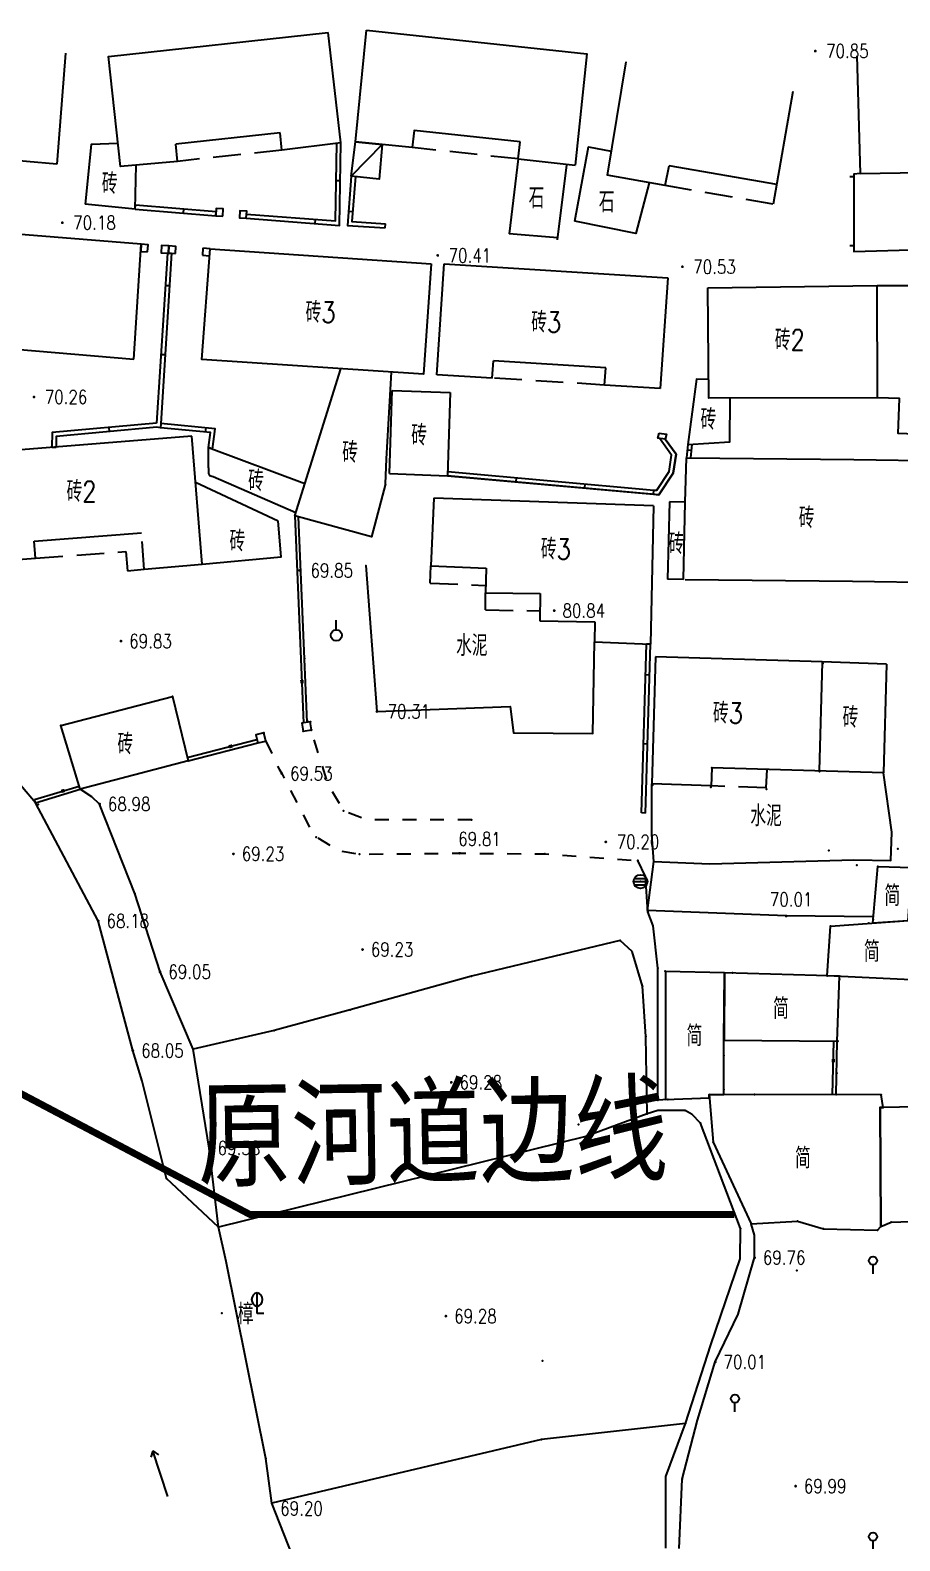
# Model space of a CAD drawing. Extents: x 10519 to 17598, y -625 to 2857.
# Drawn here: x 14058 to 14121, y 1171.6 to 1281.1 of the extents above; entities that cross this region are included whole.
import ezdxf
from ezdxf.enums import TextEntityAlignment as Align

# ---------------------------------------------------------------- set-up
doc = ezdxf.new("R2010")
doc.units = 0
doc.header["$MEASUREMENT"] = 0
doc.linetypes.add('X5', pattern=[3, 2, -1])
doc.linetypes.add('X6', pattern=[2, 1, -1])
doc.layers.get('0').update_dxf_attribs({"linetype": 'CONTINUOUS'})
for name, color, linetype in [('0000原地形', 252, 'CONTINUOUS'), ('000道路名称', 6, 'CONTINUOUS'), ('GCD', 224, 'CONTINUOUS')]:
    doc.layers.add(name, color=color, linetype=linetype)
doc.styles.add('HZ', font='txt8.shx', dxfattribs={"width": 0.8, "bigfont": 'hz.shx'})
doc.styles.get("Standard").update_dxf_attribs({"font": 'txt8.shx', "width": 0.8, "bigfont": 'hz.shx'})
doc.styles.add('正等线体', font='txt8.shx', dxfattribs={"width": 0.8, "bigfont": 'hz.shx'})
doc.styles.add('黑体', font='SIMHEI.TTF', dxfattribs={"width": 0.8})
doc.linetypes.add('10421', pattern='A,2,[150,AAA.SHX,S=1,R=0,X=0,Y=1],1e-11', length=2)
doc.linetypes.add('1161', pattern='A,0,[149,AAA.SHX,S=0.1,R=0,X=0,Y=0],-1.6', length=1.6)

# ---------------------------------------------------------------- blocks, each defined once
blk = doc.blocks.new('GC200')
at = {"linetype": 'Continuous', "const_width": 0.2, "flags": 128}
blk.add_lwpolyline([(-0.1, 0, 1), (0.1, 0, 1)], format="xyb", close=True, dxfattribs=at)
blk = doc.blocks.new('GC002')
at = {"const_width": 1}
blk.add_lwpolyline([(0, 0.5), (1, 0.5)], dxfattribs=at)
blk = doc.blocks.new('gc053')
for p, q in [((-1, 0), (1, 0)), ((-0.9, 0.43), (0.9, 0.43)), ((-0.88, -0.47), (0.88, -0.47))]:
    blk.add_line(p, q)
blk.add_circle((0, 0), 1)

msp = doc.modelspace()

# ---------------------------------------------------------------- linework, layer by layer
at = {"layer": '0000原地形', "linetype": 'Continuous'}
for p, q in [((14117.91, 1279.24), (14118.14, 1270.73)), ((14059.93, 1271.4), (14044.08, 1272.78)), ((14083.51, 1272.82), (14081.27, 1270.52)), ((14112.09, 1269.93), (14104.29, 1271.28)), ((14080.46, 1270.19), (14080.16, 1270.19)), ((14104.02, 1269.86), (14099.81, 1270.59)), ((14117.39, 1270.5), (14117.69, 1270.5)), ((14118.14, 1270.73), (14122.49, 1270.79)), ((14065.61, 1268.14), (14065.64, 1268.44)), ((14069.11, 1267.85), (14069.14, 1268.15)), ((14071.44, 1267.66), (14071.47, 1267.96)), ((14073.66, 1267.47), (14073.68, 1267.77)), ((14081.07, 1267.99), (14081.37, 1267.97)), ((14066.04, 1265.59), (14049.9, 1266.89)), ((14078.64, 1267.09), (14078.67, 1267.39)), ((14083.73, 1266.78), (14083.74, 1267.08)), ((14065.51, 1257.27), (14066.04, 1265.59)), ((14067.94, 1264.95), (14068.24, 1264.94)), ((14070.51, 1265.3, 70.25), (14070.48, 1264.79, 70.25)), ((14070.48, 1264.79, 70.25), (14071, 1264.75, 70.25)), ((14071.04, 1265.27, 70.25), (14070.51, 1265.3, 70.25)), ((14117.39, 1265.5), (14117.69, 1265.5)), ((14087.46, 1256.14, 70.46), (14088, 1264.17, 70.46)), ((14088, 1264.17, 70.46), (14104.2, 1263.15, 70.46)), ((14067.79, 1262.6), (14068.09, 1262.59)), ((14104.2, 1263.15, 70.46), (14103.66, 1255.13, 70.46)), ((14049.23, 1258.62), (14065.51, 1257.27)), ((14067.47, 1257.61), (14067.77, 1257.6)), ((14091.48, 1255.89, 70.46), (14091.57, 1257.14, 70.46)), ((14099.71, 1256.63, 70.46), (14091.57, 1257.14, 70.46)), ((14091.48, 1255.89, 70.46), (14087.46, 1256.14, 70.46)), ((14099.62, 1255.39, 70.46), (14099.71, 1256.63, 70.46)), ((14103.66, 1255.13, 70.46), (14099.62, 1255.39, 70.46)), ((14067.47, 1252.59), (14067.45, 1252.29)), ((14067.47, 1252.59), (14067.46, 1252.61)), ((14069.72, 1251.69), (14053.48, 1250.39)), ((14063.7, 1252.32), (14063.73, 1252.02)), ((14067.45, 1252.29), (14067.18, 1252.33)), ((14070.47, 1242.4), (14069.72, 1251.69)), ((14070.72, 1252.29), (14070.69, 1251.99)), ((14059.58, 1250.88), (14059.88, 1250.88)), ((14071.22, 1250.74), (14070.93, 1250.85)), ((14105.61, 1250.69), (14105.9, 1250.66)), ((14093.21, 1248.37), (14093.24, 1248.67)), ((14098.19, 1247.93), (14098.22, 1248.22)), ((14103.17, 1247.48), (14103.2, 1247.77)), ((14058.28, 1244.08), (14066.06, 1244.67)), ((14054.11, 1242.51), (14058.38, 1242.83)), ((14066.26, 1242.05), (14070.47, 1242.4)), ((14087.03, 1242.29), (14091.03, 1242.11)), ((14091.03, 1242.11), (14091, 1240.34)), ((14091, 1240.34), (14094.95, 1240.28)), ((14094.95, 1240.28), (14094.92, 1238.29)), ((14094.92, 1238.29), (14098.92, 1238.23)), ((14098.92, 1238.23), (14098.9, 1236.78)), ((14098.9, 1236.78), (14102.95, 1236.61)), ((14102.95, 1236.61), (14102.65, 1236.62)), ((14115.39, 1235.3), (14115.16, 1227.42)), ((14120.05, 1235.16), (14119.82, 1227.29)), ((14102.88, 1234.37), (14102.58, 1234.38)), ((14058.38, 1225.12), (14053.74, 1230.52)), ((14102.74, 1229.37), (14102.44, 1229.38)), ((14107.38, 1227.65), (14107.34, 1226.31)), ((14119.82, 1227.29), (14107.38, 1227.65)), ((14107.34, 1226.34), (14107.34, 1226.34)), ((14058.38, 1225.12), (14058.31, 1225.36)), ((14062.93, 1216.55), (14058.38, 1225.12)), ((14102.59, 1224.37), (14102.29, 1224.38)), ((14102.74, 1217.3), (14103.2, 1220.86)), ((14065.44, 1207.15), (14062.93, 1216.55)), ((14100.74, 1215.13, 69.48), (14089.97, 1212.55, 69.48)), ((14101.62, 1214.34, 69.48), (14100.74, 1215.13, 69.48)), ((14102.37, 1211.83, 69.48), (14101.62, 1214.34, 69.48)), ((14089.97, 1212.55, 69.48), (14081.19, 1210.11, 69.48)), ((14102.62, 1208.18, 69.48), (14102.37, 1211.83, 69.48)), ((14081.19, 1210.11, 69.48), (14075.67, 1208.62, 69.48)), ((14075.67, 1208.62, 69.48), (14069.82, 1207.25, 69.48)), ((14102.7, 1202.58, 69.48), (14102.62, 1208.18, 69.48)), ((14066.12, 1204.94), (14065.44, 1207.15)), ((14067.88, 1197.88), (14066.12, 1204.94)), ((14102.7, 1202.58, 69.72), (14098.27, 1200.94, 69.72)), ((14103.49, 1202.81, 69.72), (14102.7, 1202.58, 69.72)), ((14105.45, 1202.81, 69.72), (14103.49, 1202.81, 69.72)), ((14105.96, 1202.53, 69.72), (14105.45, 1202.81, 69.72)), ((14106.57, 1201.9, 69.72), (14105.96, 1202.53, 69.72)), ((14098.27, 1200.94, 69.72), (14071.64, 1194.37, 69.72)), ((14109.47, 1194.25, 69.72), (14106.57, 1201.9, 69.72)), ((14071.64, 1194.37), (14067.88, 1197.88)), ((14072.19, 1191.87), (14071.64, 1194.37)), ((14109.44, 1192.06, 69.72), (14109.47, 1194.25, 69.72)), ((14075.07, 1177.6), (14072.19, 1191.87)), ((14107.31, 1185.82, 69.72), (14109.44, 1192.06, 69.72)), ((14105.48, 1180.14, 69.72), (14107.31, 1185.82, 69.72)), ((14105.48, 1180.14, 69.59), (14095.06, 1178.97, 69.59)), ((14104.05, 1176.28, 69.72), (14105.48, 1180.14, 69.72)), ((14095.06, 1178.97, 69.59), (14075.52, 1174.36, 69.59)), ((14075.52, 1174.36), (14075.07, 1177.6)), ((14104.05, 1171.1, 69.72), (14104.05, 1176.28, 69.72)), ((14079.65, 1163.88), (14075.52, 1174.36))]:
    msp.add_line(p, q, dxfattribs=at)
at = {"layer": '0000原地形', "linetype": 'X5'}
for p, q in [((14099.62, 1255.39, 70.46), (14091.48, 1255.89, 70.46)), ((14058.38, 1242.83), (14064.92, 1243.33)), ((14064.92, 1243.33), (14065.04, 1241.93)), ((14065.04, 1241.93), (14066.26, 1242.05)), ((14086.98, 1241.04), (14090.97, 1240.86)), ((14090.99, 1239.09), (14094.93, 1239.03))]:
    msp.add_line(p, q, dxfattribs=at)
at = {"layer": '0000原地形'}
for p, q in [((14080.18, 1237.65), (14080.18, 1238.35)), ((14119.07, 1190.98), (14119.07, 1191.63)), ((14074.44, 1188.11), (14074.44, 1189.61)), ((14074.94, 1188.11), (14074.44, 1188.11)), ((14109.07, 1180.98), (14109.07, 1181.63)), ((14066.89, 1178.16), (14066.75, 1177.68)), ((14067.97, 1174.83), (14066.89, 1178.16)), ((14066.89, 1178.16), (14067.29, 1177.86)), ((14119.07, 1170.98), (14119.07, 1171.63))]:
    msp.add_line(p, q, dxfattribs=at)
at = {"layer": '0000原地形', "linetype": '10421'}
for p, q in [((14062.46, 1225.55, 69.22), (14061.63, 1226.09, 69.22)), ((14063.03, 1225.02, 69.22), (14062.46, 1225.55, 69.22)), ((14065.59, 1218.55, 69.22), (14063.03, 1225.02, 69.22)), ((14102.58, 1219.77, 68.07), (14102.03, 1220.93, 68.07)), ((14102.76, 1217.22, 68.07), (14102.58, 1219.77, 68.07)), ((14067.41, 1212.86, 69.22), (14065.59, 1218.55, 69.22)), ((14112.78, 1216.91), (14102.74, 1217.3)), ((14103.13, 1216.19, 68.07), (14102.76, 1217.22, 68.07)), ((14119.07, 1216.84), (14112.78, 1216.91)), ((14103.49, 1213.13, 68.07), (14103.13, 1216.19, 68.07)), ((14103.49, 1207.99, 68.07), (14103.49, 1213.13, 68.07)), ((14069.82, 1207.25, 69.22), (14067.41, 1212.86, 69.22)), ((14103.49, 1203.57, 68.07), (14103.49, 1207.99, 68.07)), ((14070.98, 1200.09, 69.22), (14069.82, 1207.25, 69.22)), ((14104.2, 1203.61, 68.07), (14103.49, 1203.57, 68.07)), ((14071.64, 1194.37, 69.22), (14070.98, 1200.09, 69.22)), ((14110.49, 1193.77, 69.49), (14110.23, 1194.61, 69.49)), ((14110.49, 1192.15, 69.49), (14110.49, 1193.77, 69.49)), ((14109.29, 1188.05, 69.49), (14110.49, 1192.15, 69.49)), ((14107.64, 1184.59, 69.49), (14109.29, 1188.05, 69.49)), ((14106.36, 1180.36, 69.49), (14107.64, 1184.59, 69.49)), ((14105.25, 1176.09, 69.49), (14106.36, 1180.36, 69.49)), ((14105.03, 1171.07, 69.49), (14105.25, 1176.09, 69.49))]:
    msp.add_line(p, q, dxfattribs=at)
at = {"layer": '0000原地形', "linetype": 'Continuous', "flags": 128}
for points in [[(14068.68, 1271.6), (14064.54, 1271.22), (14063.67, 1279.19), (14079.6, 1280.94)], [(14080.51, 1272.95), (14079.6, 1280.94)], [(14081.57, 1273.02), (14082.38, 1281.1)], [(14082.38, 1281.1), (14098.33, 1279.39), (14097.48, 1271.33)], [(14060.57, 1279.43), (14059.93, 1271.4)], [(14101.16, 1278.8), (14099.81, 1270.59)], [(14113.26, 1276.65), (14111.84, 1268.5)], [(14076.11, 1273.66), (14068.55, 1272.84)], [(14076.24, 1272.41), (14076.11, 1273.66)], [(14093.5, 1273.01), (14085.82, 1273.84), (14085.69, 1272.6)], [(14064.36, 1272.89), (14062.41, 1272.83), (14061.99, 1268.5)], [(14068.68, 1271.6), (14068.55, 1272.84)], [(14073.66, 1267.47), (14080.41, 1266.96), (14080.51, 1272.95)], [(14073.68, 1267.77), (14080.12, 1267.28), (14080.21, 1272.91)], [(14080.51, 1272.95), (14076.24, 1272.41)], [(14085.69, 1272.6), (14081.57, 1273.02)], [(14093.37, 1271.77), (14093.5, 1273.01)], [(14097.46, 1267.27), (14098.46, 1272.66), (14100.1, 1272.33)], [(14065.61, 1268.14), (14065.68, 1271.32)], [(14093.37, 1271.77), (14092.7, 1266.34)], [(14093.37, 1271.77), (14097.48, 1271.33)], [(14096.85, 1271.34), (14096.19, 1265.91)], [(14104.01, 1269.85), (14104.29, 1271.28)], [(14081.27, 1270.52), (14080.99, 1266.94), (14083.73, 1266.78)], [(14081.57, 1270.49), (14081.31, 1267.23), (14083.74, 1267.08)], [(14102.85, 1270.04), (14102.85, 1270.04), (14102.85, 1270.04), (14101.89, 1266.36), (14097.46, 1267.27)], [(14118.14, 1270.73), (14117.69, 1270.68), (14117.69, 1265.06), (14131.61, 1265.47)], [(14065.61, 1268.14), (14061.99, 1268.5)], [(14065.61, 1268.14), (14071.44, 1267.66)], [(14065.64, 1268.44), (14071.47, 1267.96)], [(14096.21, 1266.06), (14092.7, 1266.34)], [(14067.94, 1264.95), (14067.16, 1252.62)], [(14068.24, 1264.94), (14067.46, 1252.61)], [(14087.06, 1264.18), (14086.49, 1256.17), (14070.43, 1257.24), (14071.04, 1265.27), (14087.06, 1264.18)], [(14107.11, 1262.44), (14119.37, 1262.61), (14123.36, 1262.59)], [(14123.36, 1262.59), (14123.4, 1251.79), (14120.9, 1251.87), (14120.98, 1254.41), (14119.4, 1254.46), (14107.17, 1254.43), (14107.11, 1262.44)], [(14119.4, 1254.46), (14119.37, 1262.61)], [(14077.17, 1245.92), (14080.51, 1256.57)], [(14083.81, 1250.03), (14084.19, 1256.32)], [(14107.16, 1255.79), (14106.29, 1255.82), (14105.65, 1251.07), (14108.7, 1251.28), (14108.73, 1254.43)], [(14084.04, 1248.97), (14084.24, 1255)], [(14084.24, 1255), (14088.44, 1254.85)], [(14088.44, 1254.85), (14088.23, 1248.82)], [(14067.16, 1252.62), (14059.59, 1251.95), (14059.58, 1250.88)], [(14071.22, 1250.74), (14071.4, 1252.22), (14067.47, 1252.59)], [(14067.18, 1252.33), (14059.88, 1251.67), (14059.88, 1250.88)], [(14070.93, 1250.85), (14071.06, 1251.95), (14067.45, 1252.29)], [(14104, 1251.47), (14104.8, 1250.39), (14104.58, 1249.01), (14103.55, 1247.44), (14088.23, 1248.82)], [(14088.23, 1248.82), (14103.17, 1247.48), (14103.55, 1247.44), (14104.58, 1249.01), (14104.8, 1250.39), (14104, 1251.47)], [(14088.26, 1249.12), (14103.2, 1247.77), (14103.4, 1247.76), (14104.3, 1249.12), (14104.48, 1250.31), (14103.59, 1251.53)], [(14070.91, 1249.4), (14070.93, 1250.85), (14077.9, 1248.25)], [(14105.65, 1251.07), (14105.55, 1250.12)], [(14105.95, 1251.09), (14105.85, 1250.12)], [(14070.91, 1249.4), (14070.92, 1248.97), (14071, 1248.84), (14071.26, 1248.75), (14077.25, 1246.16)], [(14083.75, 1248.22), (14083.81, 1250.03)], [(14105.47, 1246.9), (14105.55, 1250.12)], [(14105.55, 1250.12), (14117.69, 1249.99), (14124.12, 1249.89)], [(14075.98, 1245.52), (14069.99, 1248.32)], [(14083.75, 1248.22), (14082.74, 1244.38), (14077.17, 1245.92)], [(14084.04, 1248.97), (14088.23, 1248.82)], [(14087.25, 1247.2), (14087.03, 1242.29)], [(14103.16, 1246.64), (14087.25, 1247.2)], [(14104.32, 1246.92), (14104.19, 1241.32)], [(14105.47, 1246.9), (14104.32, 1246.92)], [(14103.16, 1246.64), (14102.95, 1236.61)], [(14105.35, 1241.3), (14105.47, 1246.9)], [(14070.47, 1242.4), (14076.19, 1242.95), (14075.98, 1245.52)], [(14105.35, 1241.3), (14104.19, 1241.32)], [(14105.45, 1241.3), (14117.58, 1241.17), (14123.98, 1241.07)], [(14102.29, 1224.38), (14102.65, 1236.62)], [(14102.59, 1224.37), (14102.95, 1236.61)], [(14102.95, 1236.61), (14102.95, 1236.61)], [(14103.32, 1235.7), (14103.04, 1226.48)], [(14120.05, 1235.16), (14115.39, 1235.33), (14103.32, 1235.7)], [(14107.34, 1226.34), (14107.34, 1226.34), (14103.04, 1226.48)], [(14116.14, 1203.96), (14116.23, 1207.85)], [(14116.39, 1203.97), (14116.48, 1207.85)]]:
    msp.add_lwpolyline(points, dxfattribs=at)
at = {"layer": '0000原地形', "linetype": 'X5', "flags": 128}
for points in [[(14076.24, 1272.41), (14068.68, 1271.6)], [(14093.37, 1271.77), (14085.69, 1272.6)], [(14111.84, 1268.5), (14104.01, 1269.85)], [(14058.38, 1242.83), (14058.28, 1244.08)], [(14066.26, 1242.05), (14066.06, 1244.67)], [(14086.98, 1241.04), (14087.03, 1242.29)], [(14090.99, 1239.09), (14091, 1240.34)], [(14111.32, 1226.19), (14111.4, 1227.53)], [(14111.32, 1226.19), (14107.34, 1226.34)]]:
    msp.add_lwpolyline(points, dxfattribs=at)
at = {"layer": '0000原地形', "linetype": 'Continuous', "flags": 128}
for points in [[(14083.51, 1272.82), (14083.28, 1270.31), (14081.27, 1270.52), (14081.57, 1273.02)], [(14073.66, 1267.47), (14073.69, 1267.99), (14073.19, 1268.02), (14073.16, 1267.5)], [(14067.56, 1258.78), (14067.56, 1258.78)], [(14075.08, 1229.59), (14074.94, 1230.18), (14074.35, 1230.04), (14074.49, 1229.45)]]:
    msp.add_lwpolyline(points, close=True, dxfattribs=at)
for points, elevation in [([(14071.95, 1267.63), (14071.98, 1268.15), (14071.48, 1268.18), (14071.44, 1267.66)], 70.47), ([(14066.51, 1265.04), (14066.55, 1265.56), (14066.04, 1265.59), (14066.01, 1265.07)], 70.07), ([(14068.01, 1264.95), (14068.04, 1265.47), (14067.52, 1265.5), (14067.48, 1264.98)], 70.36), ([(14068.53, 1264.92), (14068.56, 1265.44), (14068.04, 1265.47), (14068.01, 1264.95)], 70.36), ([(14103.58, 1251.91), (14104.11, 1251.83), (14104, 1251.47), (14103.47, 1251.55)], 70.66), ([(14060.21, 1230.72), (14068.31, 1232.81), (14069.44, 1228.15), (14061.63, 1226.09)], 69.59), ([(14077.77, 1230.3), (14078.39, 1230.39), (14078.29, 1230.99), (14077.68, 1230.89)], 69.49), ([(14121.86, 1220.42), (14121.6, 1216.57), (14119.05, 1216.4), (14119.41, 1220.49)], 72.9), ([(14121.97, 1216.6), (14121.84, 1212.28), (14115.74, 1212.58), (14115.99, 1216.18)], 71.99), ([(14108.31, 1212.78), (14104.03, 1212.88), (14104.03, 1203.61), (14107.2, 1203.74), (14107.2, 1203.98), (14108.25, 1203.98), (14108.25, 1207.91)], 71.79), ([(14116.48, 1207.85), (14116.65, 1212.54), (14108.31, 1212.78), (14108.28, 1207.91)], 71.79), ([(14107.2, 1203.98), (14107.5, 1200.52), (14110.23, 1194.61), (14113.59, 1194.79), (14115.49, 1194.23), (14119.39, 1194.14), (14119.64, 1194.41), (14119.59, 1203.03), (14119.81, 1203.03), (14119.67, 1203.95)], 71.99), ([(14119.59, 1203.03), (14119.64, 1194.41), (14120.38, 1194.71), (14121.08, 1194.74), (14139.96, 1195.15), (14140.49, 1203.39)], 73.36)]:
    msp.add_lwpolyline(points, close=True, dxfattribs=dict(at, elevation=elevation))
for points, elevation in [([(14077.82, 1230.91), (14077.19, 1245.91)], 71.28), ([(14078.06, 1230.95), (14077.44, 1245.84)], 71.28), ([(14069.38, 1228.39), (14074.43, 1229.69)], 69.59), ([(14069.44, 1228.15), (14074.49, 1229.45)], 69.59), ([(14058.31, 1225.36), (14061.56, 1226.33)], 70.63), ([(14058.38, 1225.12), (14061.63, 1226.09)], 70.63)]:
    msp.add_lwpolyline(points, dxfattribs=dict(at, elevation=elevation))
at = {"layer": '0000原地形', "linetype": '1161', "flags": 128}
for points in [[(14082.32, 1242.32), (14082.32, 1242.32), (14083.12, 1231.73), (14092.78, 1232.09), (14093.03, 1230.18), (14098.78, 1230.14), (14098.9, 1236.78)], [(14103.2, 1220.86), (14107.24, 1220.7), (14117.69, 1220.98), (14120.36, 1220.94), (14120.43, 1222.98), (14119.82, 1227.29)], [(14103.2, 1220.86), (14103.04, 1222.81), (14103.04, 1226.48)]]:
    msp.add_lwpolyline(points, dxfattribs=at)
at = {"layer": '0000原地形', "linetype": 'X6', "flags": 128}
for points, elevation in [([(14075.08, 1229.59), (14076.04, 1227.54), (14076.23, 1227.23), (14078.26, 1223.31), (14078.73, 1222.63), (14080.36, 1221.66), (14081.87, 1221.39), (14089.12, 1221.46), (14095.3, 1221.41), (14102.03, 1220.93)], 69.32), ([(14089.98, 1223.87), (14085.5, 1223.87), (14082.44, 1223.87), (14080.71, 1224.52), (14079.59, 1226.48), (14078.35, 1230.38)], 69.94)]:
    msp.add_lwpolyline(points, dxfattribs=dict(at, elevation=elevation))
at = {"layer": '0000原地形'}
msp.add_circle((14080.18, 1237.25), 0.4, dxfattribs=at)
for centre, major_axis, start_param, end_param in [((14119.07, 1191.93), (-0.212, 0.212), 3.926991, 10.210176), ((14074.56, 1189.11), (0.362, 0.362), 1.006713, 3.705676), ((14074.33, 1189.11), (0.362, 0.362), 4.148305, 6.847269), ((14109.07, 1181.93), (-0.212, 0.212), 3.926991, 10.210176), ((14119.07, 1171.93), (-0.212, 0.212), 3.926991, 10.210176)]:
    msp.add_ellipse(centre, major_axis=major_axis, ratio=1, start_param=start_param, end_param=end_param, dxfattribs=at)
at = {"layer": '0000原地形', "linetype": 'Continuous'}
for p in [(14064.58, 1236.83, 69.83), (14077.87, 1235.57, 71.57), (14115.44, 1235.22, 77.21), (14115.44, 1235.2, 81.49), (14068.31, 1232.81, 72.56), (14060.21, 1230.72, 69.59), (14078.06, 1231.08, 71.28), (14078.32, 1230.99, 71.28), (14074.94, 1230.18, 71.69), (14075.07, 1229.59, 71.69), (14075.08, 1229.59, 69.32), (14077.77, 1230.3, 69.49), (14078.35, 1230.38, 71.27), (14078.39, 1230.39, 69.55), (14069.44, 1228.15, 72.49), (14076.23, 1227.23, 69.53), (14107.39, 1227.65, 72.23), (14111.38, 1227.49, 78.17), (14115.19, 1227.39, 78.39), (14103.1, 1226.38, 78.78), (14107.33, 1226.24, 77.51), (14058.38, 1225.12, 70.63), (14061.63, 1226.09, 71.26), (14063.03, 1225.02, 68.98), (14111.36, 1226.1, 77.99), (14058.58, 1225, 69.23), (14080.71, 1224.52, 69.57), (14089.98, 1223.87, 69.94), (14078.73, 1222.63, 69.52), (14120.86, 1221.78, 70.38), (14081.87, 1221.39, 69.6), (14089.12, 1221.46, 69.81), (14095.3, 1221.41, 70.06), (14102.03, 1220.93, 70.16), (14115.88, 1221.66, 70.4), (14117.9, 1220.6, 71.27), (14117.91, 1220.6, 71.05), (14119.41, 1220.49, 72.16), (14065.59, 1218.55, 69.12), (14102.22, 1219.4, 70), (14062.93, 1216.55, 68.18), (14102.76, 1217.22, 69.68), (14118.76, 1216.4, 72.53), (14119.09, 1216.65, 72.55), (14115.99, 1216.18, 71.49), (14082.08, 1214.48, 69.23), (14100.74, 1215.13, 69.35), (14103.49, 1213.13, 69.93), (14067.41, 1212.86, 69.05), (14089.97, 1212.55, 69.37), (14104.02, 1212.9, 71.14), (14104.03, 1212.88, 71.37), (14108.89, 1212.78, 71.75), (14115.74, 1212.58, 72.9), (14115.74, 1212.58, 71.79), (14115.74, 1212.58, 71.79), (14116.64, 1212.32, 71.22), (14102.37, 1211.83, 69.42), (14081.19, 1210.11, 69.29), (14075.67, 1208.62, 69.23), (14102.62, 1208.18, 69.56), (14116.48, 1207.85, 71.79), (14116.51, 1207.83, 71.55), (14065.44, 1207.15, 68.05), (14069.82, 1207.25, 69.03), (14108.27, 1206.79, 72.55), (14116.44, 1205.52, 71.38), (14108.25, 1204.33, 72.64), (14103.49, 1203.57, 70.15), (14104.2, 1203.61, 68.07), (14107.2, 1203.74, 69.4), (14110.48, 1203.98, 72.72), (14116.39, 1203.97, 71.33), (14116.4, 1203.97, 71.33), (14119.67, 1203.95, 72.2), (14102.7, 1202.58, 69.48), (14105.45, 1202.81, 69.53), (14119.59, 1203.03, 73.36), (14119.81, 1203.04, 72.45), (14097.73, 1201.79, 69.28), (14098.27, 1200.94, 69.33), (14106.57, 1201.9, 69.58), (14070.98, 1200.09, 69.38), (14107.5, 1200.52, 69.33), (14067.88, 1197.88, 68.03), (14071.64, 1194.37, 69.22), (14110.23, 1194.61, 69.54), (14113.59, 1194.79, 70.19), (14119.64, 1194.41, 72.1), (14120.38, 1194.71, 72.37), (14109.47, 1194.25, 69.62), (14115.49, 1194.23, 70.21), (14119.39, 1194.14, 72.1), (14110.49, 1192.15, 69.76), (14113.54, 1191.22, 70.13), (14071.88, 1188.13, 69.23), (14095.13, 1184.68, 69.28), (14107.64, 1184.59, 70.01), (14105.48, 1180.14, 69.59), (14095.06, 1178.97, 69.38), (14075.07, 1177.6, 69.21), (14105.25, 1176.09, 69.92), (14075.52, 1174.36, 69.2)]:
    msp.add_point(p, dxfattribs=at)
at = {"layer": '000道路名称', "color": 0, "const_width": 0.5}
msp.add_lwpolyline([(14045.11, 1210.49), (14073.92, 1195.28), (14109.01, 1195.28)], dxfattribs=at)

# ---------------------------------------------------------------- block references
at = {"layer": '0000原地形', "linetype": 'Continuous', "yscale": 0.25}
for p, xscale, rotation in [((14077.82, 1233.77), 0.2499999999577674, 92.39391122545413), ((14072.43, 1229.05), 0.2500000000349286, 14.44086439684808), ((14060.29, 1225.82), 0.2500000000722214, 16.54371851833999), ((14116.32, 1206.3), 0.2500000000255791, 88.64892272494728)]:
    msp.add_blockref('GC002', p, dxfattribs=dict(at, xscale=xscale, rotation=rotation))
at = {"layer": '0000原地形', "linetype": 'Continuous', "xscale": 0.5, "yscale": 0.5}
msp.add_blockref('gc053', (14102.22, 1219.4, 70), dxfattribs=at)
at = {"layer": 'GCD', "linetype": 'Continuous', "xscale": 0.5, "yscale": 0.5}
for p in [(14114.89, 1279.59, 70.85), (14060.33, 1267.15, 70.18), (14087.53, 1264.78, 70.41), (14105.26, 1263.96, 70.53), (14058.28, 1254.52), (14077.53, 1241.95, 69.85), (14083.12, 1231.73, 70.31), (14099.71, 1222.28, 70.2), (14112.78, 1216.91, 70.01)]:
    msp.add_blockref('GC200', p, dxfattribs=at)
at = {"layer": 'GCD', "linetype": 'Continuous'}
ref = msp.add_blockref('GC200', (14095.97, 1239.04, 80.84), dxfattribs=dict(at, xscale=0.5, yscale=0.5, zscale=0.5))
ref.add_attrib('height', '80.84', dxfattribs={"linetype": 'Continuous', "height": 1, "style": 'HZ', "width": 0.8}).set_placement((14096.57, 1239.04, 80.84), align=Align.MIDDLE_LEFT)
ref = msp.add_blockref('GC200', (14064.58, 1236.83, 69.83), dxfattribs=dict(at, xscale=0.5, yscale=0.5, zscale=0.5))
ref.add_attrib('height', '69.83', dxfattribs={"linetype": 'Continuous', "height": 1, "style": '正等线体', "width": 0.8}).set_placement((14065.18, 1236.83, 69.83), align=Align.MIDDLE_LEFT)
ref = msp.add_blockref('GC200', (14076.23, 1227.23, 69.53), dxfattribs=dict(at, xscale=0.5, yscale=0.5, zscale=0.5))
ref.add_attrib('height', '69.53', dxfattribs={"linetype": 'Continuous', "height": 1, "style": '正等线体', "width": 0.8}).set_placement((14076.83, 1227.23, 69.53), align=Align.MIDDLE_LEFT)
ref = msp.add_blockref('GC200', (14063.03, 1225.02, 68.98), dxfattribs=dict(at, xscale=0.5, yscale=0.5, zscale=0.5))
ref.add_attrib('height', '68.98', dxfattribs={"linetype": 'Continuous', "height": 1, "style": '正等线体', "width": 0.8}).set_placement((14063.63, 1225.02, 68.98), align=Align.MIDDLE_LEFT)
ref = msp.add_blockref('GC200', (14089.12, 1221.46, 69.81), dxfattribs=dict(at, xscale=0.5, yscale=0.5, zscale=0.5))
ref.add_attrib('height', '69.81', dxfattribs={"linetype": 'Continuous', "height": 1, "style": '正等线体', "width": 0.8}).set_placement((14089.02, 1222.49, 69.81), align=Align.MIDDLE_LEFT)
ref = msp.add_blockref('GC200', (14072.73, 1221.41, 69.23), dxfattribs=dict(at, xscale=0.5, yscale=0.5, zscale=0.5))
ref.add_attrib('height', '69.23', dxfattribs={"linetype": 'Continuous', "height": 1, "style": '正等线体', "width": 0.8}).set_placement((14073.33, 1221.41, 69.23), align=Align.MIDDLE_LEFT)
ref = msp.add_blockref('GC200', (14062.93, 1216.55, 68.18), dxfattribs=dict(at, xscale=0.5, yscale=0.5, zscale=0.5))
ref.add_attrib('height', '68.18', dxfattribs={"linetype": 'Continuous', "height": 1, "style": '正等线体', "width": 0.8}).set_placement((14063.53, 1216.55, 68.18), align=Align.MIDDLE_LEFT)
ref = msp.add_blockref('GC200', (14082.08, 1214.48, 69.23), dxfattribs=dict(at, xscale=0.5, yscale=0.5, zscale=0.5))
ref.add_attrib('height', '69.23', dxfattribs={"linetype": 'Continuous', "height": 1, "style": '正等线体', "width": 0.8}).set_placement((14082.68, 1214.48, 69.23), align=Align.MIDDLE_LEFT)
ref = msp.add_blockref('GC200', (14067.41, 1212.86, 69.05), dxfattribs=dict(at, xscale=0.5, yscale=0.5, zscale=0.5))
ref.add_attrib('height', '69.05', dxfattribs={"linetype": 'Continuous', "height": 1, "style": '正等线体', "width": 0.8}).set_placement((14068.01, 1212.86, 69.05), align=Align.MIDDLE_LEFT)
ref = msp.add_blockref('GC200', (14065.44, 1207.15, 68.05), dxfattribs=dict(at, xscale=0.5, yscale=0.5, zscale=0.5))
ref.add_attrib('height', '68.05', dxfattribs={"linetype": 'Continuous', "height": 1, "style": '正等线体', "width": 0.8}).set_placement((14066.04, 1207.15, 68.05), align=Align.MIDDLE_LEFT)
ref = msp.add_blockref('GC200', (14088.51, 1204.85, 69.28), dxfattribs=dict(at, xscale=0.5, yscale=0.5, zscale=0.5))
ref.add_attrib('height', '69.28', dxfattribs={"linetype": 'Continuous', "height": 1, "style": '正等线体', "width": 0.8}).set_placement((14089.11, 1204.85, 69.28), align=Align.MIDDLE_LEFT)
ref = msp.add_blockref('GC200', (14070.98, 1200.09, 69.38), dxfattribs=dict(at, xscale=0.5, yscale=0.5, zscale=0.5))
ref.add_attrib('height', '69.38', dxfattribs={"linetype": 'Continuous', "height": 1, "style": '正等线体', "width": 0.8}).set_placement((14071.58, 1200.09, 69.38), align=Align.MIDDLE_LEFT)
ref = msp.add_blockref('GC200', (14110.49, 1192.15, 69.76), dxfattribs=dict(at, xscale=0.5, yscale=0.5, zscale=0.5))
ref.add_attrib('height', '69.76', dxfattribs={"linetype": 'Continuous', "height": 1, "style": '正等线体', "width": 0.8}).set_placement((14111.09, 1192.15, 69.76), align=Align.MIDDLE_LEFT)
ref = msp.add_blockref('GC200', (14088.12, 1187.91, 69.28), dxfattribs=dict(at, xscale=0.5, yscale=0.5, zscale=0.5))
ref.add_attrib('height', '69.28', dxfattribs={"linetype": 'Continuous', "height": 1, "style": '正等线体', "width": 0.8}).set_placement((14088.72, 1187.91, 69.28), align=Align.MIDDLE_LEFT)
ref = msp.add_blockref('GC200', (14107.64, 1184.59, 70.01), dxfattribs=dict(at, xscale=0.5, yscale=0.5, zscale=0.5))
ref.add_attrib('height', '70.01', dxfattribs={"linetype": 'Continuous', "height": 1, "style": '正等线体', "width": 0.8}).set_placement((14108.24, 1184.59, 70.01), align=Align.MIDDLE_LEFT)
ref = msp.add_blockref('GC200', (14113.46, 1175.59, 69.99), dxfattribs=dict(at, xscale=0.5, yscale=0.5, zscale=0.5))
ref.add_attrib('height', '69.99', dxfattribs={"linetype": 'Continuous', "height": 1, "style": '正等线体', "width": 0.8}).set_placement((14114.06, 1175.59, 69.99), align=Align.MIDDLE_LEFT)
ref = msp.add_blockref('GC200', (14075.52, 1174.36, 69.2), dxfattribs=dict(at, xscale=0.5, yscale=0.5, zscale=0.5))
ref.add_attrib('height', '69.20', dxfattribs={"linetype": 'Continuous', "height": 1, "style": '正等线体', "width": 0.8}).set_placement((14076.12, 1173.97, 69.2), align=Align.MIDDLE_LEFT)

# ---------------------------------------------------------------- texts
at = {"layer": '0000原地形', "linetype": 'Continuous', "width": 0.8}
for s, p in [('砖', (14063.76, 1270.06)), ('石', (14094.69, 1268.95)), ('石', (14099.77, 1268.66)), ('砖3', (14079.04, 1260.73)), ('砖3', (14095.39, 1260.01)), ('砖2', (14113.04, 1258.73)), ('砖', (14107.14, 1252.97)), ('砖', (14086.18, 1251.82)), ('砖', (14081.18, 1250.58)), ('砖', (14074.36, 1248.52)), ('砖2', (14061.72, 1247.75)), ('砖', (14114.26, 1245.84)), ('砖', (14073.01, 1244.15)), ('砖', (14104.82, 1243.96)), ('砖3', (14096.09, 1243.57)), ('水泥', (14090, 1236.58)), ('砖3', (14108.56, 1231.68)), ('砖', (14117.44, 1231.37)), ('砖', (14064.89, 1229.45)), ('水泥', (14111.32, 1224.24)), ('简', (14120.47, 1218.46)), ('简', (14118.98, 1214.41)), ('简', (14112.4, 1210.28)), ('简', (14106.13, 1208.3)), ('简', (14113.99, 1199.44)), ('樟', (14073.61, 1188.14))]:
    msp.add_text(s, height=1.5, dxfattribs=at).set_placement(p, align=Align.MIDDLE)
at = {"layer": '000道路名称', "color": 0, "style": '黑体', "width": 0.8}
msp.add_text('原河道边线', height=6.25, rotation=0.8095, dxfattribs=at).set_placement((14070.16, 1197.93, 68.81))
at = {"layer": 'GCD', "linetype": 'Continuous', "width": 0.8}
for s, p in [('70.85', (14117.21, 1279.59)), ('70.18', (14062.66, 1267.15)), ('70.41', (14089.86, 1264.78)), ('70.53', (14107.59, 1263.96)), ('70.26', (14060.6, 1254.52, -70.26)), ('69.85', (14079.85, 1241.95)), ('70.31', (14085.44, 1231.73)), ('70.20', (14102.04, 1222.28)), ('70.01', (14113.14, 1218.11))]:
    msp.add_text(s, height=1, dxfattribs=at).set_placement(p, align=Align.MIDDLE)

doc.saveas('drawing.dxf')
